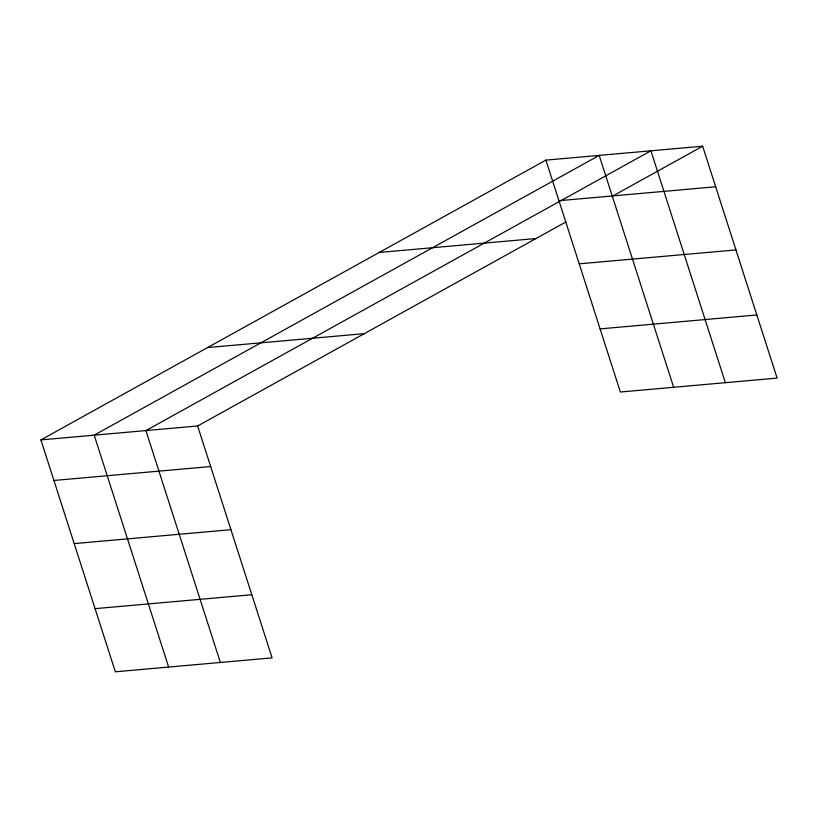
<?xml version="1.0" encoding="UTF-8"?>
<svg xmlns="http://www.w3.org/2000/svg" width="818" height="818" viewBox="0 0 818 818"><rect width="100%" height="100%" fill="white"/><g stroke="black" fill="none" stroke-linecap="round" stroke-linejoin="round"><path stroke-width="1.23" d="M40.9 439.9L197.639 425.984L272.097 657.876L115.348 671.793L40.9 439.9L545.903 160.123L702.652 146.207L777.1 378.1L620.361 392.016L545.903 160.123M197.639 425.984L565.995 221.913M611.547 196.678L702.652 146.207M558.929 200.696L715.668 186.78M379.255 252.455L535.995 238.529M579.205 263.836L735.944 249.919M207.547 347.568L364.296 333.652M600.085 328.887L756.834 314.961M53.927 480.463L210.666 466.546M74.193 543.602L230.942 529.686M95.082 608.653L251.821 594.737M725.372 382.691L650.923 150.798L145.921 430.575L220.369 662.468M673.654 387.292L599.195 155.4L94.193 435.166L168.641 667.059"/></g></svg>
